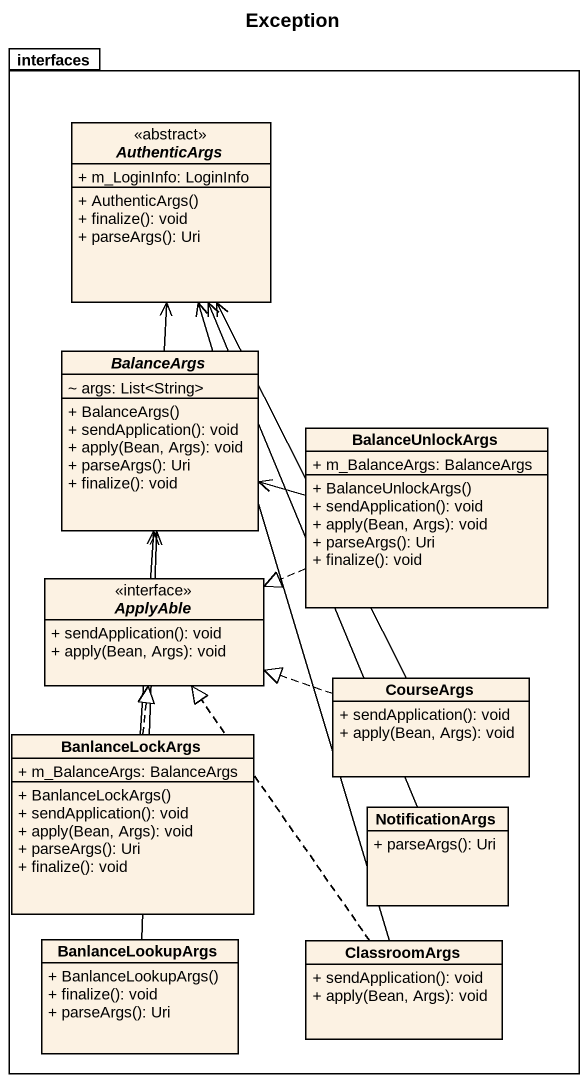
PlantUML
@startuml
title Exception
hide circle
hide empty members
skinparam classAttributeIconSize 0
package interfaces {
  abstract class AuthenticArgs <<abstract>> {
    + m_LoginInfo: LoginInfo
    + AuthenticArgs()
    + finalize(): void
    + parseArgs(): Uri
  }
  abstract class BalanceArgs {
    ~ args: List<String>
    + BalanceArgs()
    + sendApplication(): void
    + apply(Bean, Args): void
    + parseArgs(): Uri
    + finalize(): void
  }
  class BalanceUnlockArgs {
    + m_BalanceArgs: BalanceArgs
    + BalanceUnlockArgs()
    + sendApplication(): void
    + apply(Bean, Args): void
    + parseArgs(): Uri
    + finalize(): void
  }
  abstract class ApplyAble <<interface>> {
    + sendApplication(): void
    + apply(Bean, Args): void
  }
  class CourseArgs {
    + sendApplication(): void
    + apply(Bean, Args): void
  }
  class BanlanceLockArgs {
    + m_BalanceArgs: BalanceArgs
    + BanlanceLockArgs()
    + sendApplication(): void
    + apply(Bean, Args): void
    + parseArgs(): Uri
    + finalize(): void
  }
  class NotificationArgs {
    + parseArgs(): Uri
  }
  class BanlanceLookupArgs {
    + BanlanceLookupArgs()
    + finalize(): void
    + parseArgs(): Uri
  }
  class ClassroomArgs {
    + sendApplication(): void
    + apply(Bean, Args): void
  }
}
BalanceArgs -up-> AuthenticArgs
BalanceUnlockArgs -left-> BalanceArgs
BalanceUnlockArgs .left.|> ApplyAble
CourseArgs -up-> AuthenticArgs
CourseArgs .left.|> ApplyAble
BanlanceLockArgs -up-> BalanceArgs
BanlanceLockArgs .up.|> ApplyAble
NotificationArgs -up-> AuthenticArgs
BanlanceLookupArgs -up-> BalanceArgs
ClassroomArgs -up-> AuthenticArgs
ClassroomArgs .up.|> ApplyAble
@enduml
